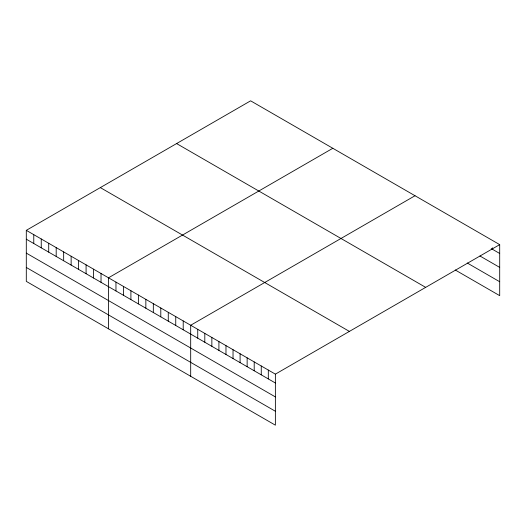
<?xml version="1.0" encoding="UTF-8"?>
<svg xmlns="http://www.w3.org/2000/svg" width="526" height="526" viewBox="0 0 526 526"><rect width="100%" height="100%" fill="white"/><g stroke="black" fill="none" stroke-linecap="round" stroke-linejoin="round"><path stroke-width="0.79" d="M26.3 230.342L275.374 374.144L275.374 425.172L26.3 281.371L26.3 230.342L250.626 100.828L499.7 244.629L499.7 295.658L455.24 269.989M332.82 148.286L108.494 277.8L108.494 328.822M415.014 195.738L190.688 325.252L190.688 376.281M275.374 374.144L499.7 244.629M491.231 248.588L499.7 253.479M479.942 255.991L499.7 267.399M467.239 262.993L499.7 281.739M176.598 143.572L425.672 287.367M100.328 187.604L349.402 331.406M26.3 239.192L275.374 382.994M26.3 253.111L275.374 396.913M26.3 267.451L275.374 411.253M492.645 247.799L492.645 249.403M268.313 370.067L268.313 378.917M261.258 365.997L261.258 374.847M254.203 361.921L254.203 370.771M247.141 357.844L247.141 366.694M240.086 353.774L240.086 362.624M233.031 349.698L233.031 358.548M225.976 345.621L225.976 354.471M218.915 341.552L218.915 350.401M211.86 337.475L211.86 346.325M204.805 333.399L204.805 342.248M197.743 329.329L197.743 338.179M183.212 320.939L183.212 329.789M175.743 316.626L175.743 325.476M168.274 312.312L168.274 321.162M160.798 307.993L160.798 316.843M153.329 303.68L153.329 312.529M145.853 299.366L145.853 308.216M138.384 295.053L138.384 303.903M130.908 290.74L130.908 299.59M123.439 286.427L123.439 295.277M115.963 282.114L115.963 290.963M101.025 273.481L101.025 282.33M93.549 269.167L93.549 278.017M86.08 264.854L86.08 273.704M78.604 260.541L78.604 269.391M71.135 256.228L71.135 265.078M63.659 251.915L63.659 260.764M56.19 247.601L56.19 256.451M48.714 243.288L48.714 252.138M41.245 238.968L41.245 247.818M33.769 234.655L33.769 243.505"/></g></svg>
